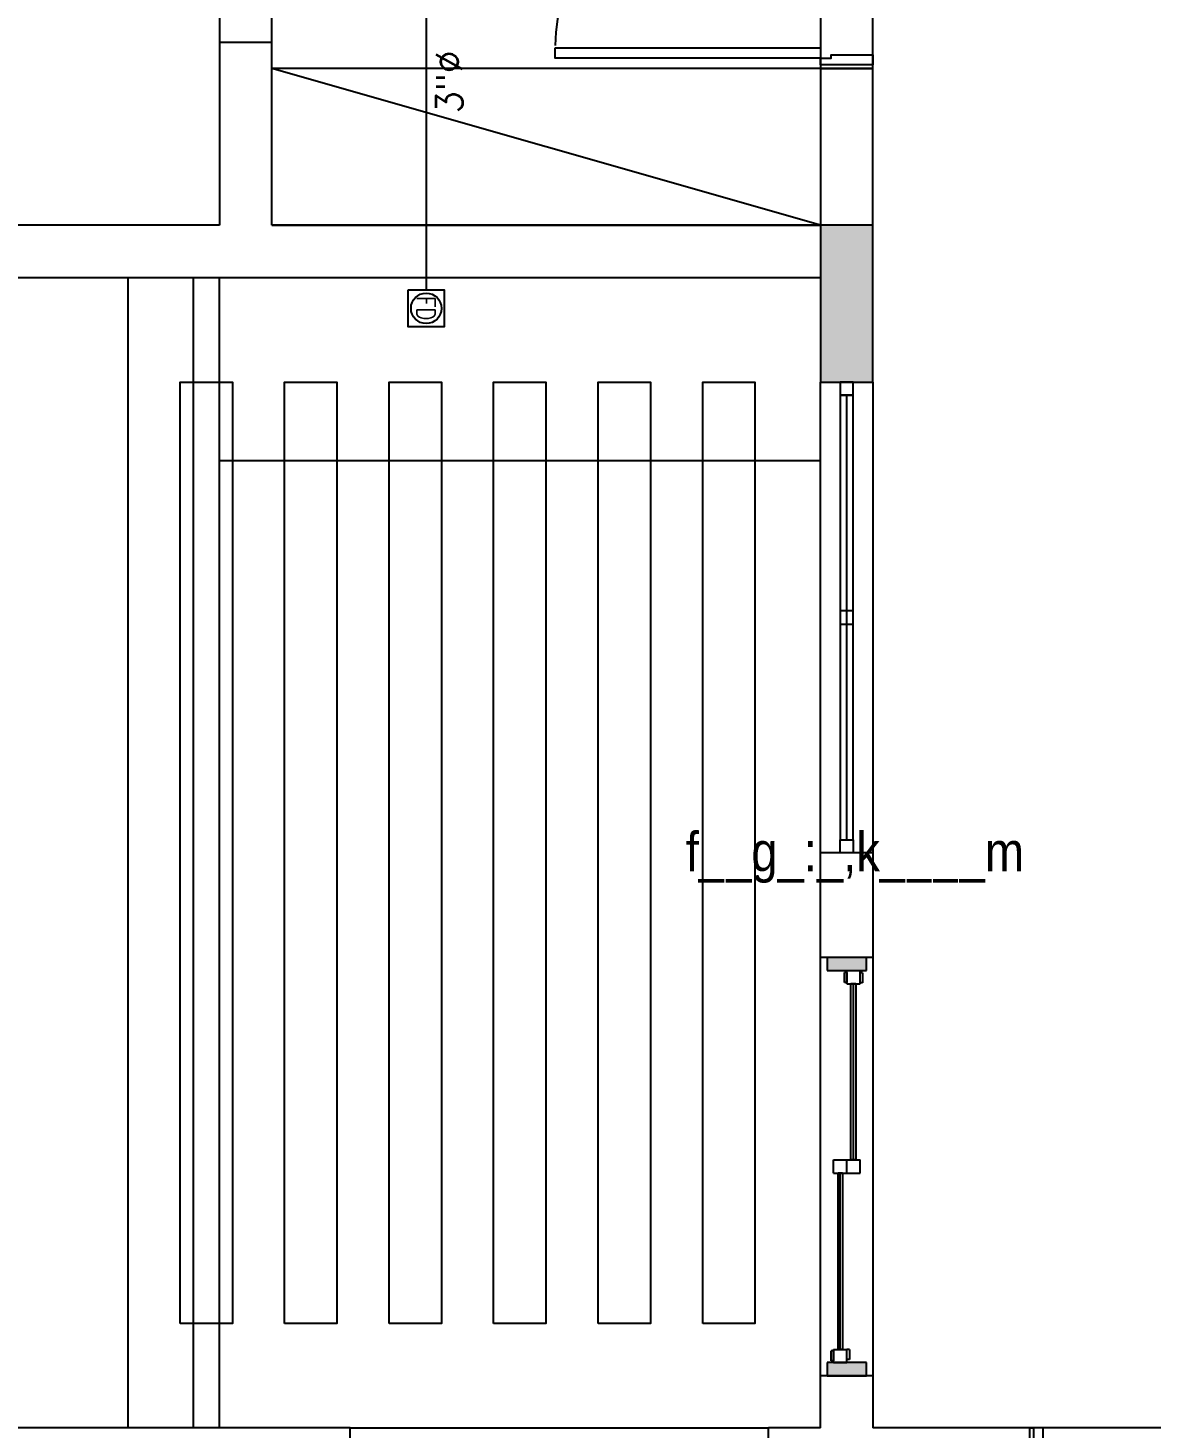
# Model space of a CAD drawing. Header units: metres. Extents: x -658 to -58, y -713 to -118.
# Drawn here: x -333.08 to -328.78, y -200.95 to -195.59 of the extents above; entities that cross this region are included whole.
import ezdxf
from ezdxf.enums import TextEntityAlignment as Align

# ---------------------------------------------------------------- set-up
doc = ezdxf.new("R2010")
doc.units = ezdxf.units.M
doc.header["$LTSCALE"] = 100
for name, color, linetype in [('DRAIN-LW', 2, 'Continuous'), ('P-SANR-FDRN', 3, 'Continuous'), ('plan', 8, 'Continuous')]:
    doc.layers.add(name, color=color, linetype=linetype)
doc.layers.add('DRAINAGE  TEXT', color=3, linetype='Continuous', lineweight=25)
doc.styles.add('mech', font='romans.shx')
doc.styles.add('style12', font='xarab.shx')
doc.styles.add('TIMES', font='simplex.shx', dxfattribs={"width": 0.8, "height": 0.4})

# ---------------------------------------------------------------- blocks, each defined once
blk = doc.blocks.new('Double_-_Sliding_Glass_door_17381 - 68_ x 80_-5615983-الدور الاول')
blk.add_hatch(color=256).paths.add_polyline_path([(-0.9136, 0.1012), (-0.8636, 0.1012), (-0.8636, 0.2512), (-0.9136, 0.2512)], flags=0)
at = {"extrusion": (0, 0, -1)}
blk.add_hatch(color=256, dxfattribs=at).paths.add_polyline_path([(-0.6364, 0.1012), (-0.6864, 0.1012), (-0.6864, 0.2512), (-0.6364, 0.2512)], flags=0)
for p, q in [((-0.8636, 0.2512), (-0.9136, 0.2512)), ((-0.9136, 0.2512), (-0.9136, 0.1012)), ((-0.8636, 0.1012), (-0.8636, 0.2512)), ((-0.8636, 0.227), (-0.8636, 0.1762)), ((-0.8636, 0.227), (-0.8128, 0.227)), ((-0.8565, 0.2361), (-0.8184, 0.2361)), ((-0.8565, 0.227), (-0.8565, 0.2361)), ((-0.8184, 0.227), (-0.8565, 0.227)), ((-0.8184, 0.227), (-0.8184, 0.2361)), ((-0.8128, 0.227), (-0.8128, 0.1762)), ((-0.139, 0.227), (-0.139, 0.1762)), ((-0.139, 0.227), (-0.0882, 0.227)), ((-0.0882, 0.227), (-0.0882, 0.1762)), ((-0.8636, 0.1762), (-0.8128, 0.1762)), ((-0.8517, 0.1762), (-0.8136, 0.1762)), ((-0.8517, 0.1659), (-0.8517, 0.1762)), ((-0.8136, 0.1659), (-0.8517, 0.1659)), ((-0.8136, 0.1659), (-0.8136, 0.1762)), ((-0.8128, 0.2096), (-0.139, 0.2096)), ((-0.8128, 0.1926), (-0.8128, 0.2096)), ((-0.8128, 0.2016), (-0.139, 0.2016)), ((-0.139, 0.1926), (-0.8128, 0.1926)), ((-0.139, 0.1926), (-0.139, 0.2096)), ((-0.139, 0.1762), (-0.139, 0.1254)), ((-0.139, 0.1762), (-0.0882, 0.1762)), ((-0.139, 0.1762), (-0.0882, 0.1762)), ((-0.0882, 0.1762), (-0.0882, 0.1254)), ((-0.0882, 0.1608), (0.5856, 0.1608)), ((-0.0882, 0.1409), (-0.0882, 0.1608)), ((0.5856, 0.1762), (0.5856, 0.1254)), ((0.5856, 0.1762), (0.6364, 0.1762)), ((0.5856, 0.1409), (0.5856, 0.1608)), ((0.5904, 0.1854), (0.6285, 0.1854)), ((0.5904, 0.1762), (0.5904, 0.1854)), ((0.6285, 0.1762), (0.5904, 0.1762)), ((0.6285, 0.1762), (0.6285, 0.1854)), ((0.6364, 0.1762), (0.6364, 0.1254)), ((-0.139, 0.1254), (-0.0882, 0.1254)), ((-0.0882, 0.1508), (0.5856, 0.1508)), ((0.5856, 0.1409), (-0.0882, 0.1409)), ((0.5856, 0.1254), (0.6364, 0.1254)), ((0.5888, 0.1254), (0.6269, 0.1254)), ((0.5888, 0.1157), (0.5888, 0.1254)), ((0.6269, 0.1157), (0.5888, 0.1157)), ((0.6269, 0.1157), (0.6269, 0.1254)), ((-0.9136, 0.1012), (-0.8636, 0.1012))]:
    blk.add_line(p, q)
for p, q in [((0.6864, 0.2512), (0.6364, 0.2512)), ((0.6364, 0.2512), (0.6364, 0.1012)), ((0.6864, 0.1012), (0.6864, 0.2512)), ((0.6364, 0.1012), (0.6864, 0.1012))]:
    blk.add_line(p, q, dxfattribs=at)
blk = doc.blocks.new('*U103')
for points in [[(79, 1116), (79, 100), (39, 100), (39, 1116)], [(0, -100), (14, -100), (14, 100), (0, 100)], [(1100, -100), (1086, -100), (1086, 100), (1100, 100)]]:
    blk.add_lwpolyline(points, close=True)
at = {"ltscale": 0.25}
for points in [[(1100, 100), (0, 100)], [(0, -100), (1100, -100)]]:
    blk.add_lwpolyline(points, dxfattribs=at)
at = {"flags": 128}
for points in [[(14, -100), (14, 100), (14, 100), (39, 100), (39, 60), (52, 60), (52, -100)], [(1086, -100), (1086, 100), (1086, 100), (1061, 100), (1061, 60), (1048, 60), (1048, -100), (1086, -100)]]:
    blk.add_lwpolyline(points, close=True, dxfattribs=at)
at = {"ltscale": 0.25}
blk.add_arc((38, 94.6), 1023.1, 0.4032, 87.1892, dxfattribs=at)
blk = doc.blocks.new('*U111')
blk.add_line((1.75, 0), (0.05, 0))
for points in [[(0.05, 0.025), (0, 0.025), (0, -0.025), (0.05, -0.025)], [(1.75, -0.025), (1.75, 0.025), (0.05, 0.025), (0.05, -0.025)], [(1.75, 0.025), (1.8, 0.025), (1.8, -0.025), (1.75, -0.025)]]:
    blk.add_lwpolyline(points, close=True)
blk = doc.blocks.new('RWEFRWEFRWE')
h = blk.add_hatch(color=256)
h.dxf.hatch_style = 1
h.paths.add_polyline_path([(-221.0055, -179.0532), (-220.8055, -179.0532), (-220.8055, -178.4532), (-221.0055, -178.4532)])
blk.add_lwpolyline([(-221.0055, -179.0532), (-220.8055, -179.0532), (-220.8055, -178.4532), (-221.0055, -178.4532)], close=True)
blk = doc.blocks.new('A$Cb06f5615')
at = {"layer": 'plan', "ltscale": 0.5}
for p, q in [((-35.1035, 16.6095), (-35.1035, 15.6095)), ((-34.9035, 15.6095), (-34.9035, 16.6095)), ((-35.4548, 14.7095), (-35.4548, 10.3095))]:
    blk.add_line(p, q, dxfattribs=at)
at = {"layer": 'plan'}
for p, q in [((-35.1035, 15.6095), (-35.1035, 14.9095)), ((-35.1035, 15.6095), (-34.9035, 15.6095)), ((-34.9035, 14.9095), (-34.9035, 15.6095)), ((-32.8035, 15.5095), (-34.9035, 15.5095)), ((-32.8035, 14.9095), (-34.9035, 15.5095)), ((-32.6035, 15.5095), (-32.8035, 15.5095)), ((-32.8035, 15.5095), (-32.8035, 14.9095)), ((-32.6035, 14.3095), (-32.6035, 15.5095)), ((-35.1035, 14.9095), (-36.2035, 14.9095)), ((-32.8035, 14.9095), (-34.9035, 14.9095)), ((-34.9034, 14.9095), (-32.8035, 14.9096)), ((-36.2035, 14.7095), (-32.8035, 14.7095)), ((-35.2035, 10.3095), (-35.2035, 14.7095)), ((-35.1035, 10.3095), (-35.1035, 14.7095)), ((-32.8035, 14.7095), (-32.8035, 14.3095)), ((-32.8035, 12.5095), (-32.8035, 14.3095)), ((-32.8035, 14.3095), (-32.6035, 14.3095)), ((-32.6035, 14.3095), (-32.6035, 12.5095)), ((-35.1035, 14.0095), (-32.8035, 14.0095)), ((-32.8035, 12.1095), (-32.8035, 12.5095)), ((-32.6035, 12.5095), (-32.8035, 12.5095)), ((-32.6035, 12.5095), (-32.6035, 12.1095)), ((-32.8035, 10.5095), (-32.8035, 12.1095)), ((-32.6035, 12.1095), (-32.8035, 12.1095)), ((-32.6035, 12.1095), (-32.6035, 10.5095)), ((-32.8035, 10.3095), (-32.8035, 10.5095)), ((-32.6035, 10.5095), (-32.8035, 10.5095)), ((-32.6035, 10.5095), (-32.6035, 10.3095)), ((-34.6035, 10.3095), (-36.2035, 10.3095)), ((-34.6035, 10.3095), (-33.0035, 10.3095)), ((-34.6035, 10.1095), (-34.6035, 10.3095)), ((-32.8035, 10.3095), (-33.0035, 10.3095)), ((-33.0035, 10.1095), (-33.0035, 10.3095)), ((-32.0035, 10.3095), (-32.6035, 10.3095))]:
    blk.add_line(p, q, dxfattribs=at)
at = {"layer": 'plan', "ltscale": 0.5}
for points in [[(-35.2548, 10.7095), (-35.2548, 14.3095), (-35.0548, 14.3095), (-35.0548, 10.7095)], [(-34.8548, 10.7095), (-34.8548, 14.3095), (-34.6548, 14.3095), (-34.6548, 10.7095)], [(-34.4548, 10.7095), (-34.4548, 14.3095), (-34.2548, 14.3095), (-34.2548, 10.7095)], [(-34.0548, 10.7095), (-34.0548, 14.3095), (-33.8548, 14.3095), (-33.8548, 10.7095)], [(-33.6548, 10.7095), (-33.6548, 14.3095), (-33.4548, 14.3095), (-33.4548, 10.7095)], [(-33.2548, 10.7095), (-33.2548, 14.3095), (-33.0548, 14.3095), (-33.0548, 10.7095)]]:
    blk.add_lwpolyline(points, close=True, dxfattribs=at)
at = {"layer": 'plan'}
blk.add_lwpolyline([(-32.6785, 13.3845), (-32.6785, 13.4345), (-32.7285, 13.4345), (-32.7285, 13.3845)], close=True, dxfattribs=at)
blk.add_blockref('RWEFRWEFRWE', (188.202, 193.3627), dxfattribs=at)
at = {"layer": 'plan', "xscale": 0.001, "yscale": 0.001, "zscale": 0.001}
for p, rotation in [((-32.7035, 15.5095), 89.99999999999997), ((-30.9035, 10.2095), 180)]:
    blk.add_blockref('*U103', p, dxfattribs=dict(at, rotation=rotation))
at = {"layer": 'plan'}
for name, p, rotation in [('*U111', (-32.7035, 14.3095), 270), ('Double_-_Sliding_Glass_door_17381 - 68_ x 80_-5615983-الدور الاول', (-32.5273, 11.4231), 89.99999999999997)]:
    blk.add_blockref(name, p, dxfattribs=dict(at, rotation=rotation))
at = {"layer": 'plan', "style": 'style12', "width": 0.9}
blk.add_text('f__g_:_,k____m', height=0.15, dxfattribs=at).set_placement((-33.3197, 12.439))
blk = doc.blocks.new('FD-1')
at = {"layer": 'P-SANR-FDRN', "color": 3}
blk.add_lwpolyline([(-75, -75), (75, -75), (75, 75), (-75, 75)], close=True, dxfattribs=at)
blk.add_circle((0, 0), 62.5, dxfattribs=at)
at = {"layer": 'DRAINAGE  TEXT', "color": 1, "insert": (49.5, -0.6), "char_height": 74.65, "width": 0.635, "attachment_point": 6, "style": 'TIMES'}
blk.add_mtext('{\\Fsimplex|c0;FD}', dxfattribs=at)

msp = doc.modelspace()

# ---------------------------------------------------------------- linework, layer by layer
at = {"layer": 'DRAIN-LW'}
msp.add_line((-331.5584, -192.0833), (-331.5584, -196.594), dxfattribs=at)

# ---------------------------------------------------------------- block references
at = {"layer": 'P-SANR-FDRN', "color": 3, "xscale": 0.0009323437603825, "yscale": 0.0009323437603825, "zscale": 0.0009323437603825, "rotation": 270}
msp.add_blockref('FD-1', (-331.5584, -196.6639), dxfattribs=at)
at = {"layer": 'plan'}
msp.add_blockref('A$Cb06f5615', (-297.2456, -211.2557), dxfattribs=at)

# ---------------------------------------------------------------- texts
at = {"layer": 'DRAINAGE  TEXT', "linetype": 'Continuous', "style": 'mech'}
msp.add_text('3"%%C', height=0.1, rotation=90, dxfattribs=at).set_placement((-331.4701, -195.7982, 0), align=Align.MIDDLE_CENTER)

doc.saveas('drawing.dxf')
